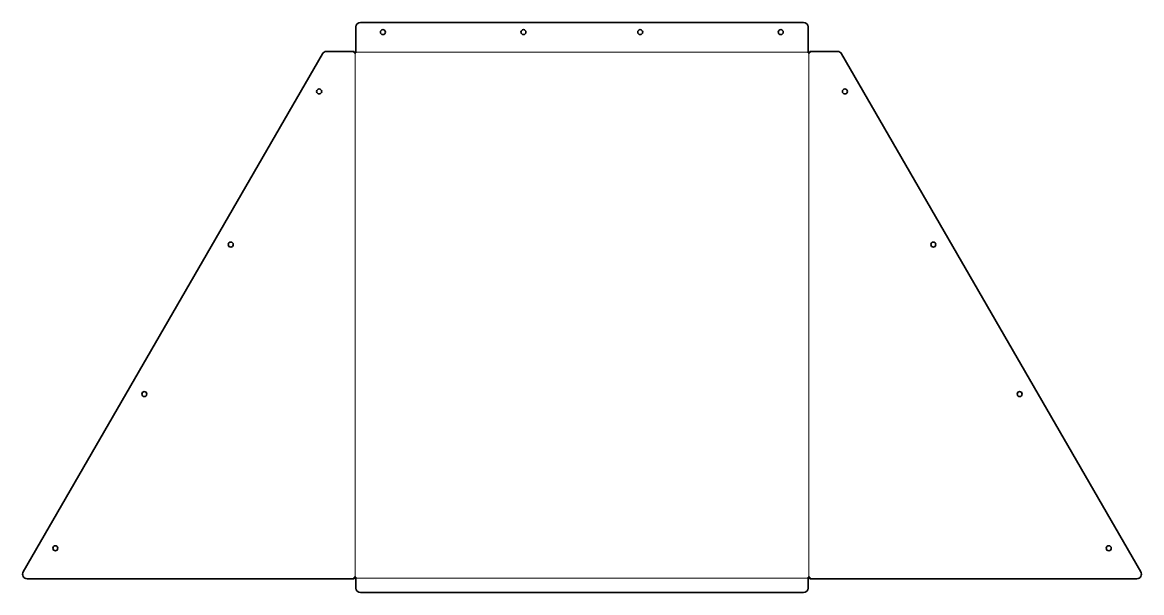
# Model space of a CAD drawing. Header units: millimetres. Extents: x 0 to 1469, y 0 to 749.
import ezdxf

# ---------------------------------------------------------------- set-up
doc = ezdxf.new("R2010")
doc.units = ezdxf.units.MM
doc.linetypes.add('Chain', pattern=[13.68, 9.12, -1.14, 2.28, -1.14])
doc.layers.add('SIMUMAK Bend Centerline (ISO)', color=7, linetype='Chain', lineweight=9)
doc.layers.add('SIMUMAK Visible (ISO)', color=7, linetype='Continuous', lineweight=35)

# ---------------------------------------------------------------- blocks, each defined once
blk = doc.blocks.new('SIL-V025-CCII001_Sheet_SIL-V025-CCII001 (desplegada)')
at = {"layer": 'SIMUMAK Bend Centerline (ISO)', "ltscale": 0.263158}
for p, q in [((-398.8, 509.6), (-398.8, -178.7)), ((195.9, 510.7), (-397.6, 510.7)), ((197, 509.6), (197, -178.7)), ((195.9, -179.9), (-397.6, -179.9))]:
    blk.add_line(p, q, dxfattribs=at)
at = {"layer": 'SIMUMAK Visible (ISO)'}
for p, q in [((-397.6, 509.6), (-397.6, 543.8)), ((-391.6, 549.8), (189.9, 549.8)), ((195.9, 543.8), (195.9, 509.6)), ((-441.6, 508.6), (-834.4, -171.7)), ((-399.9, 511.6), (-436.4, 511.6)), ((-399.9, 509.6), (-399.9, 511.6)), ((-397.6, 509.6), (-399.9, 509.6)), ((198.1, 509.6), (195.9, 509.6)), ((198.1, 509.6), (198.1, 511.6)), ((198.1, 511.6), (234.7, 511.6)), ((239.9, 508.6), (632.6, -171.7)), ((-829.2, -180.7), (-399.9, -180.7)), ((-399.9, -178.7), (-397.6, -178.7)), ((-399.9, -180.7), (-399.9, -178.7)), ((-397.6, -193), (-397.6, -178.7)), ((195.9, -178.7), (198.1, -178.7)), ((195.9, -193), (195.9, -178.7)), ((198.1, -180.7), (198.1, -178.7)), ((627.4, -180.7), (198.1, -180.7)), ((-391.6, -199), (189.9, -199))]:
    blk.add_line(p, q, dxfattribs=at)
for centre in [(-362.2, 537), (-177.7, 537), (-24.5, 537), (160, 537), (-445.9, 459.1), (244.2, 459.1), (-562, 258), (360.3, 258), (-675.4, 61.7), (473.6, 61.7), (-792.2, -140.7), (590.5, -140.7)]:
    blk.add_circle(centre, 3.3, dxfattribs=at)
at = {"layer": 'SIMUMAK Visible (ISO)', "extrusion": (0, 0, -1)}
for centre, start, end in [((391.6, 543.8), 0, 90), ((-189.9, 543.8), 90, 180), ((436.4, 505.6), 30, 90), ((-234.7, 505.6), 90, 150), ((829.2, -174.7), 270, 30), ((-627.4, -174.7), 150, 270), ((391.6, -193), 270, 360), ((-189.9, -193), 180, 270)]:
    blk.add_arc(centre, 6, start, end, dxfattribs=at)

msp = doc.modelspace()

# ---------------------------------------------------------------- block references
msp.add_blockref('SIL-V025-CCII001_Sheet_SIL-V025-CCII001 (desplegada)', (835.1, 199))

doc.saveas('drawing.dxf')
